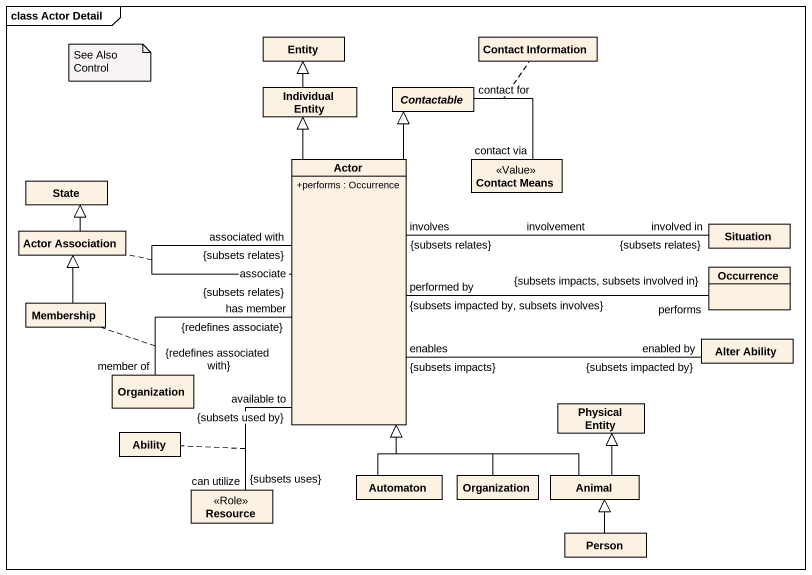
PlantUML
@startuml
mainframe class Actor Detail
hide circle
hide empty members
skinparam classAttributeIconSize 0
class "Entity" as Entity_
class "Contact Information" as Contact_Information
class "Individual Entity" as Individual_Entity
abstract class Contactable
class "Actor" as Actor_ {
  +performs : Occurrence
}
class "Contact Means" as Contact_Means <<Value>>
class "State" as State_
class "Actor Association" as Actor_Association
class Situation
class Occurrence
class Membership
class "Alter Ability" as Alter_Ability
class Organization
class Ability
class "Physical Entity" as Physical_Entity
class Automaton
class "Organization" as Organization_2
class Animal
class Resource <<Role>>
class "Person" as Person_
Individual_Entity -up-|> Entity_
Contactable "contact for" -- "contact via" Contact_Means
(Contactable, Contact_Means) .. Contact_Information
Actor_ -up-|> Individual_Entity
Actor_ -up-|> Contactable
Actor_ "associated with\n{subsets relates}" -- "associate\n{subsets relates}" Actor_
(Actor_, Actor_) .. Actor_Association
Actor_ "involves\n{subsets relates}" -right- "involved in\n{subsets relates}" Situation : involvement
Actor_ "performed by\n{subsets impacted by, subsets involves}" -right- "performs\n{subsets impacts, subsets involved in}" Occurrence
Actor_Association -up-|> State_
Membership -up-|> Actor_Association
Alter_Ability "enabled by\n{subsets impacted by}" -left- "enables\n{subsets impacts}" Actor_
Organization "member of\n{redefines associated with}" -right- "has member\n{redefines associate}" Actor_
(Organization, Actor_) .. Membership
Automaton -up-|> Actor_
Organization_2 -up-|> Actor_
Animal -up-|> Actor_
Animal -up-|> Physical_Entity
Resource "can utilize\n{subsets uses}" -up- "available to\n{subsets used by}" Actor_
(Resource, Actor_) .. Ability
Person_ -up-|> Animal
note as N1
  See Also
  Control
end note
@enduml
